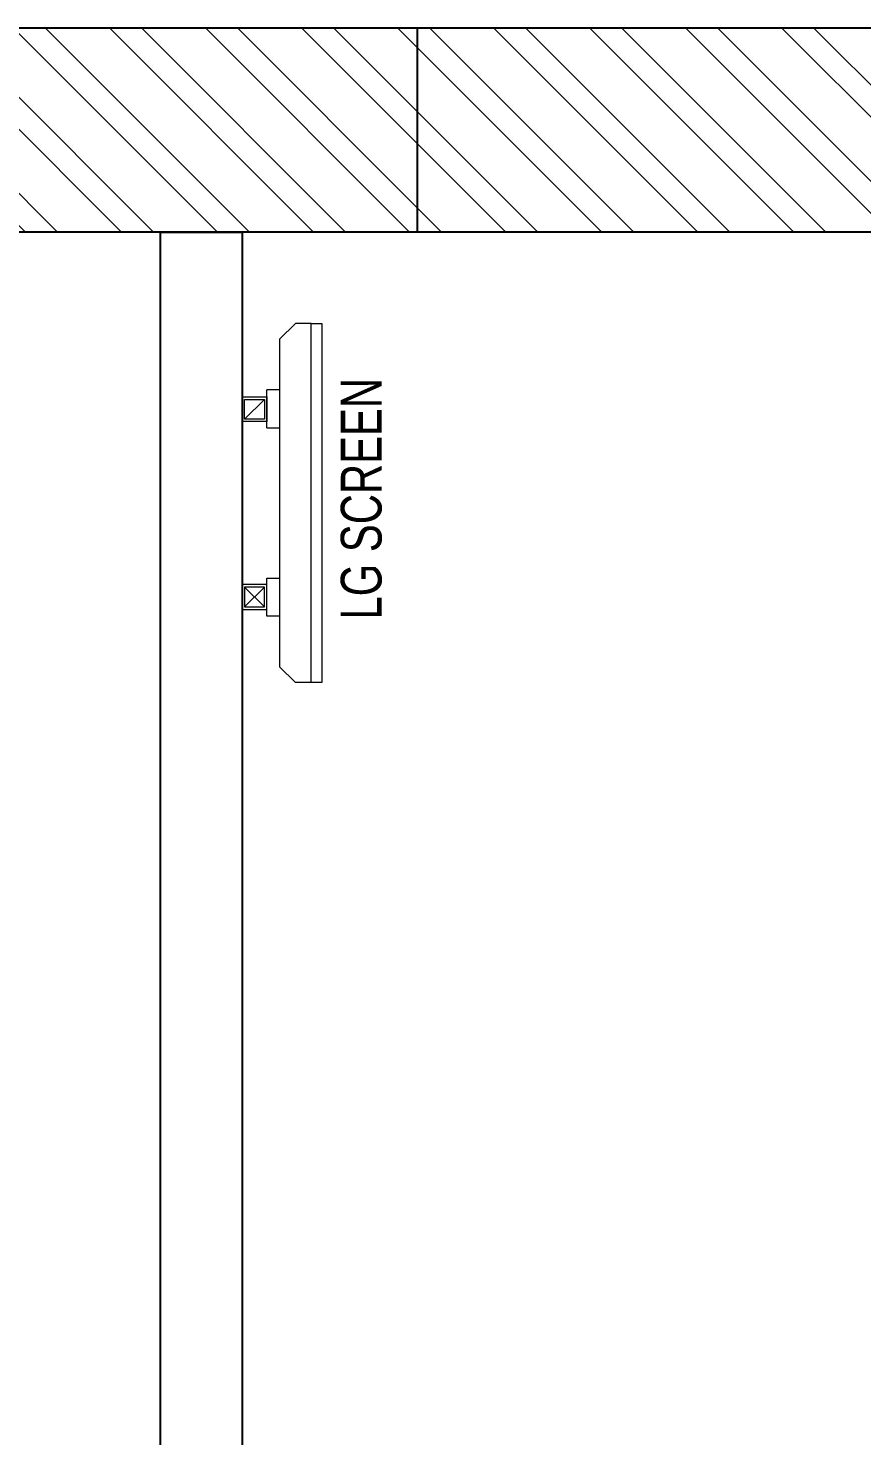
# Model space of a CAD drawing. Header units: feet. Extents: x 5363194 to 5373234, y -5284151 to -5265953.
# Drawn here: x 5370168 to 5371190, y -5267678 to -5265953 of the extents above; entities that cross this region are included whole.
import ezdxf

# ---------------------------------------------------------------- set-up
doc = ezdxf.new("R2010")
doc.units = ezdxf.units.FT
doc.header["$LTSCALE"] = 33
doc.header["$MEASUREMENT"] = 0
doc.layers.add('A-WALL', color=1, linetype='Continuous')
for name, color, linetype, lineweight in [('Floor-Unit', 1, 'Continuous', 13), ('LENS-PARTITION', 21, 'Continuous', 25), ('LENS_DIMENSION', 193, 'Continuous', 0), ('LK-IT', 3, 'Continuous', 18), ('LN-HATCH', 251, 'Continuous', 0), ('TV', 92, 'Continuous', 18)]:
    doc.layers.add(name, color=color, linetype=linetype, lineweight=lineweight)
doc.styles.get("Standard").update_dxf_attribs({"font": 'GILC____.TTF'})
pattern_1 = [(45, (-2784044.970806216, 5465993.898856697), (-58.86663953378008, 58.86663953378008), []), (45, (-2784005.726379926, 5465993.898856697), (-58.86663953378008, 58.86663953378008), [])]

# ---------------------------------------------------------------- blocks, each defined once
blk = doc.blocks.new('A$Ca5f26b73')
at = {"layer": 'LN-HATCH'}
h = blk.add_hatch(dxfattribs=at)
h.set_pattern_fill('ANSI32', color=256, scale=222)
h.set_pattern_definition(pattern_1)
h.paths.add_polyline_path([(-13493, 2260), (-13493, 2510), (-14263, 2510), (-14263, 2260)])
h.paths.add_polyline_path([(-12018, 2260), (-12018, 2510), (-12228, 2510), (-12228, 2260)])
h.paths.add_polyline_path([(-8350, 2260), (-8350, 2510), (-11293, 2510), (-11293, 2260)])
h.paths.add_polyline_path([(-6662, 1035), (-6662, 1285), (-8057, 1285), (-8057, 2260), (-8307, 2260), (-8307, 1035)])
h.paths.add_polyline_path([(-6178.338742326945, 0), (-6178.338742326945, 220), (-6432, 220), (-6432, 1230), (-6662, 1230), (-6662, 0)])
h.paths.add_polyline_path([(-7417, 2300), (-7417, 2510), (-7640, 2510), (-7640, 2300)])
h.paths.add_polyline_path([(0, 0), (0, 2589), (-250, 2589), (-250, 0)])
h.paths.add_polyline_path([(0, 3519), (0, 9752.78009731695), (-250, 9752.78009731695), (-250, 3519)])
h.paths.add_polyline_path([(-1977.047934302129, 9752.78009731695), (0, 9752.78009731695), (0, 10002.78009731695), (-1976.707684211433, 10002.78009731695), (-4941.125479653478, 10010.84925977606), (-4941.805978584103, 9760.850185935386)])
h.paths.add_polyline_path([(-5326.804552298971, 9761.898154289462), (-5326.124053367414, 10011.89722813014), (-7601.738260256126, 10018.09146321937), (-7608.796098317019, 9768.109748532996)])
h.paths.add_polyline_path([(-8319.024439492263, 9770.042994203048), (-8311.96660143137, 10020.02470888942), (-11260.33304151799, 10028.0501794666), (-11261.01354044955, 9778.051105625927)])
h.paths.add_polyline_path([(-11976.01089163404, 9779.997332569212), (-11975.33039270248, 10029.99640640989), (-14916, 10038.00092616211), (-14916, 9788)])
h.paths.add_polyline_path([(-4504.182944787666, 0), (-4504.182944787666, 150), (-4977, 150), (-4977, 0)])
h.paths.add_polyline_path([(-5354, 0), (-5354, 220), (-5590.752548078075, 220), (-5590.752548078075, 0)])
h = blk.add_hatch(dxfattribs=at)
h.set_pattern_fill('ANSI32', color=256, scale=222)
h.set_pattern_definition(pattern_1)
h.paths.add_polyline_path([(0, 2589), (0, 3519), (-250, 3519), (-250, 2589)])
at = {"layer": 'A-WALL'}
for p, q in [((0, 2589), (0, 10002.78009731695)), ((-250, 2589), (-250, 9752.78009731695)), ((-250, 0), (-250, 2589)), ((-250, 2589), (0, 2589)), ((0, 0), (0, 2589))]:
    blk.add_line(p, q, dxfattribs=at)
blk = doc.blocks.new('CLINIC SCREEN')
at = {"layer": 'TV'}
for p, q in [((-103.1090284836336, 42.85441964946222), (-127.4114311772946, 18.55201695591665)), ((-127.4114311772946, 42.85441964946222), (-103.1090284836336, 18.55201695591665)), ((102.7052824410566, 42.85441964946222), (127.007685134602, 18.55201695591665))]:
    blk.add_line(p, q, dxfattribs=at)
at = {"layer": 'TV', "ltscale": 12}
for p, q in [((-220.0000000000082, -19.41163062257681), (-200.5883693773149, 0)), ((200.5883693773149, 0), (-200.5883693773149, 0)), ((-138.5315413423604, 0), (-138.5315413423604, 15.514207008644)), ((-138.5315413423604, 15.514207008644), (-91.98892031613741, 15.514207008644)), ((-91.98892031613741, 15.514207008644), (-91.98892031613741, 0)), ((91.98892031610741, 15.514207008644), (91.98892031610741, 0)), ((91.98892031610741, 15.514207008644), (138.5315413423595, 15.514207008644)), ((138.5315413423595, 0), (138.5315413423595, 15.514207008644)), ((219.9999999999918, -19.41163062257681), (200.5883693773149, 0)), ((-220.0000000000082, -38.82326124538668), (-220.0000000000082, -19.41163062257681)), ((219.9999999999918, -38.82326124538668), (219.9999999999918, -19.41163062257681))]:
    blk.add_line(p, q, dxfattribs=at)
at = {"layer": 'TV'}
for points in [[(-130.4492315140169, 15.51421661919448), (-100.0712281470269, 15.51421661919448), (-100.0712281470269, 45.89221998606814), (-130.4492315140169, 45.89221998606814)], [(-127.4114311772946, 18.55201695591665), (-103.1090284836336, 18.55201695591665), (-103.1090284836336, 42.85441964946222), (-127.4114311772946, 42.85441964946222)], [(130.0454854713243, 15.51421661919448), (99.66748210433435, 15.51421661919448), (99.66748210433435, 45.89221998606814), (130.0454854713243, 45.89221998606814)], [(127.007685134602, 18.55201695591665), (102.7052824410566, 18.55201695591665), (102.7052824410566, 42.85441964946222), (127.007685134602, 42.85441964946222)]]:
    blk.add_lwpolyline(points, close=True, dxfattribs=at)
at = {"layer": 'TV', "ltscale": 12}
blk.add_lwpolyline([(-220.0000000000082, -51.71278328332107), (-220.0000000000082, -38.82326124538668), (219.9999999999918, -38.82326124538668), (219.9999999999918, -51.71278328332107)], close=True, dxfattribs=at)
at = {"layer": 'Floor-Unit', "color": 0, "ltscale": 2, "insert": (5.199680584678389, -100.4085774972336), "char_height": 50, "attachment_point": 5}
blk.add_mtext_dynamic_manual_height_columns('LG SCREEN', width=466.4796511627907, gutter_width=12.5, heights=[0], dxfattribs=at)

msp = doc.modelspace()

# ---------------------------------------------------------------- linework, layer by layer
at = {"layer": 'LENS-PARTITION'}
msp.add_lwpolyline([(5370330.318781358, -5267803.219590299), (5370330.318781358, -5266203.219590298), (5370430.318781358, -5266203.219590298), (5370430.318781358, -5267803.219590299)], close=True, dxfattribs=at)

# ---------------------------------------------------------------- block references
at = {"layer": 'LENS_DIMENSION', "rotation": 90}
msp.add_blockref('A$Ca5f26b73', (5373234.318781357, -5265953.219590299), dxfattribs=at)
at = {"layer": 'LK-IT', "rotation": 90}
msp.add_blockref('CLINIC SCREEN', (5370476.211001344, -5266535.117170983), dxfattribs=at)

doc.saveas('drawing.dxf')
